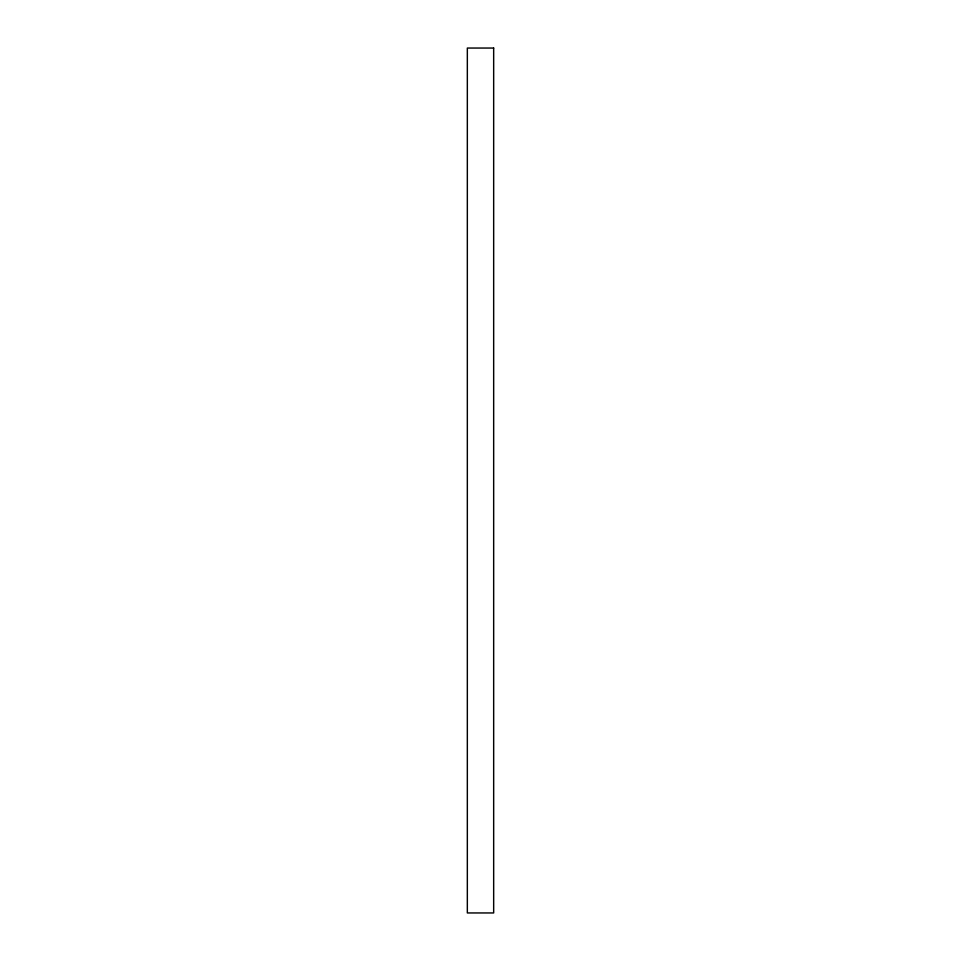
<?xml version="1.0" encoding="UTF-8"?>
<svg xmlns="http://www.w3.org/2000/svg" width="961" height="961" viewBox="0 0 961 961"><rect width="100%" height="100%" fill="white"/><g stroke="black" fill="none" stroke-linecap="round" stroke-linejoin="round"><path stroke-width="1.44" d="M493.666 48.05L467.334 48.05L467.334 912.95L493.666 912.95L493.666 48.05"/></g></svg>
